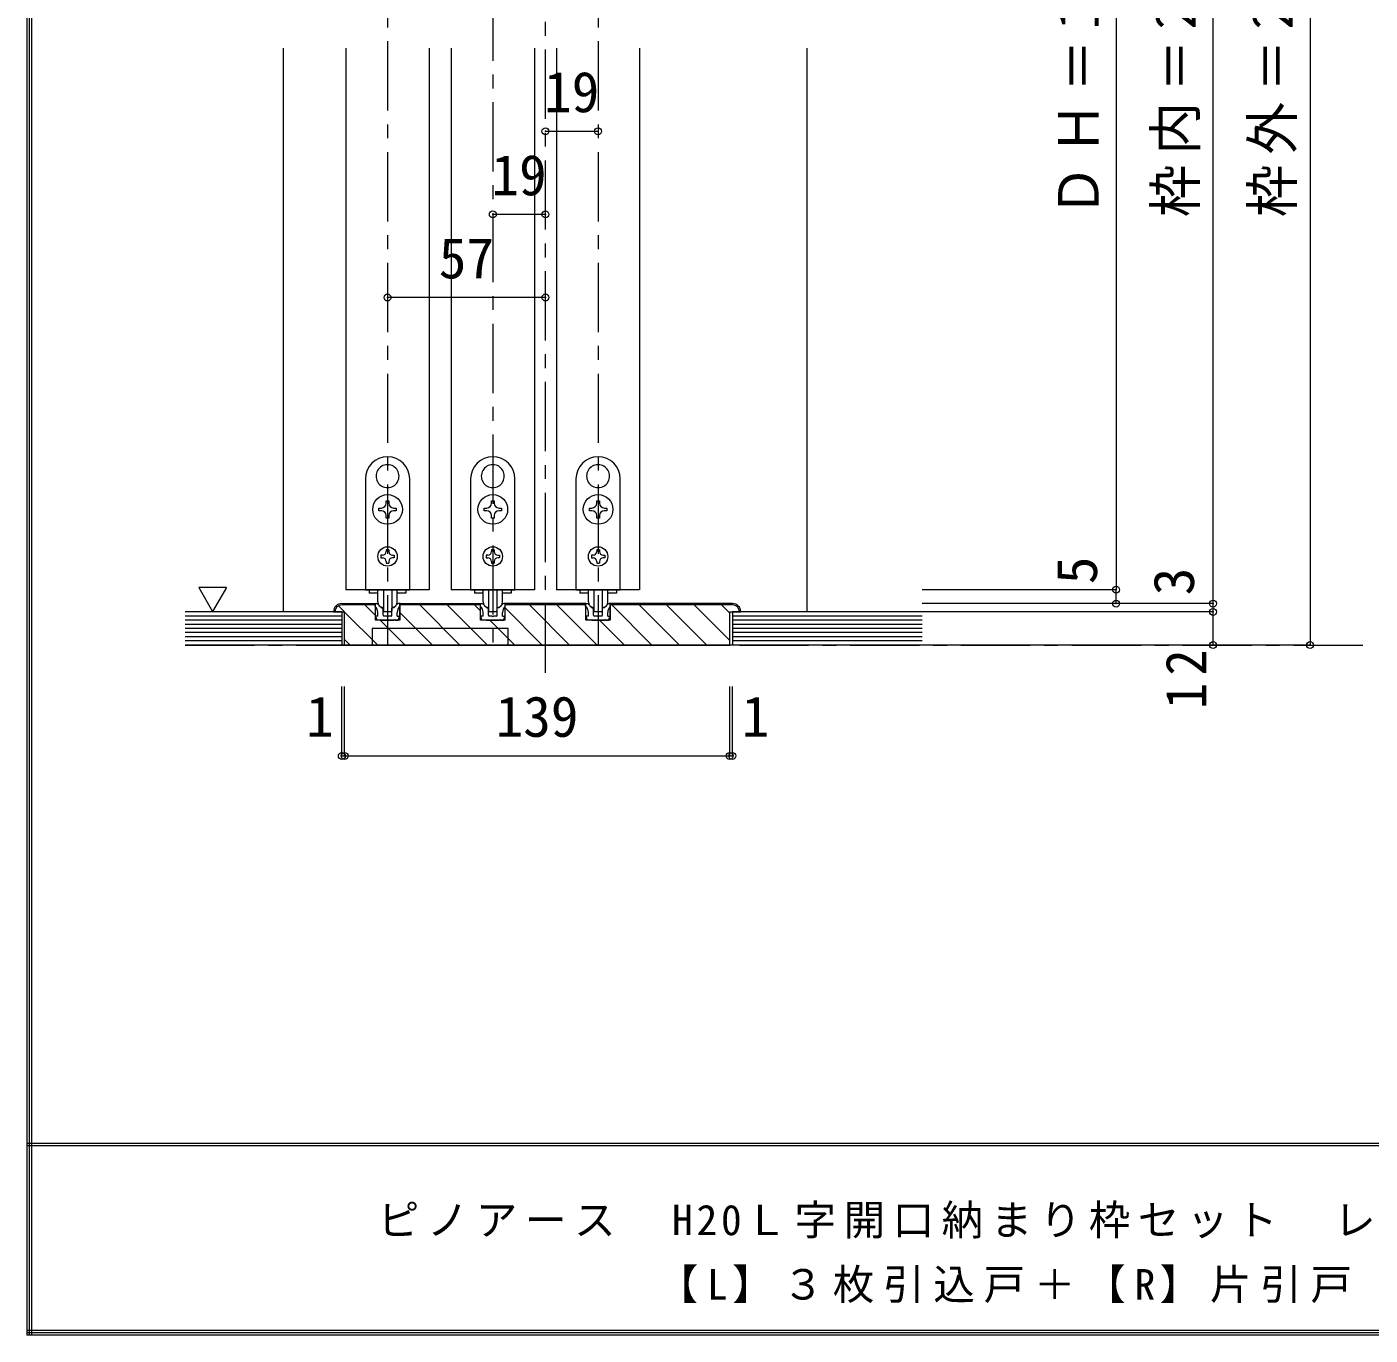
# Model space of a CAD drawing. Units: millimetres at full size, sheet at 1:5. Extents: x -957 to 993, y -689 to 708.
# Drawn here: x -957.2 to -472.3, y -689.1 to -216.7 of the extents above; entities that cross this region are included whole.
import ezdxf
from ezdxf.enums import TextEntityAlignment as Align

# ---------------------------------------------------------------- set-up
doc = ezdxf.new("R2010")
doc.units = ezdxf.units.MM
doc.header["$LTSCALE"] = 5
doc.header["$PDMODE"] = 32
doc.header["$PDSIZE"] = 2.5
doc.linetypes.add('CHAIN1', pattern=[8, 5, -1, 1, -1])
doc.layers.add('0-B_寸法', color=7, linetype='Continuous', lineweight=9)
doc.layers.add('F-1_枠', color=6, linetype='Continuous', lineweight=9)
doc.styles.add('ＭＳ ゴシック', font='')
doc.styles.get('ＭＳ ゴシック').set_extended_font_data('MS Gothic')

msp = doc.modelspace()

# ---------------------------------------------------------------- linework, layer by layer
at = {"layer": '0-B_寸法', "linetype": 'CHAIN1'}
for p, q in [((-770.022, -449.942), (-770.022, 68.058)), ((-827.022, 18.058), (-827.022, -439.942)), ((-751.022, 18.058), (-751.022, -439.942)), ((-789.022, -3.942), (-789.022, -439.942)), ((-900.022, -439.942), (-475.022, -439.942))]:
    msp.add_line(p, q, dxfattribs=at)
at = {"layer": '0-B_寸法'}
for p, q in [((-529.022, -424.942), (-529.022, 10.058)), ((-494.022, 10.058), (-494.022, -439.942)), ((-564.022, -19.942), (-564.022, -419.942)), ((-864.522, -427.942), (-864.522, -224.442)), ((-842.022, -224.442), (-842.022, -419.942)), ((-812.022, -224.442), (-812.022, -419.942)), ((-804.022, -224.442), (-804.022, -419.942)), ((-774.022, -224.442), (-774.022, -419.942)), ((-766.022, -224.442), (-766.022, -419.942)), ((-675.522, -427.942), (-675.522, -224.442)), ((-827.121, -374.793), (-827.022, -374.892)), ((-826.923, -374.793), (-827.022, -374.892)), ((-789.121, -374.793), (-789.022, -374.892)), ((-788.923, -374.793), (-789.022, -374.892)), ((-751.121, -374.793), (-751.022, -374.892)), ((-750.923, -374.793), (-751.022, -374.892)), ((-830.664, -380.931), (-830.529, -380.967)), ((-830.565, -381.102), (-830.529, -380.967)), ((-823.379, -380.931), (-823.514, -380.967)), ((-823.478, -381.102), (-823.514, -380.967)), ((-792.664, -380.931), (-792.529, -380.967)), ((-792.565, -381.102), (-792.529, -380.967)), ((-785.379, -380.931), (-785.514, -380.967)), ((-785.478, -381.102), (-785.514, -380.967)), ((-754.664, -380.931), (-754.529, -380.967)), ((-754.565, -381.102), (-754.529, -380.967)), ((-747.379, -380.931), (-747.514, -380.967)), ((-747.478, -381.102), (-747.514, -380.967)), ((-827.522, -388.742), (-827.522, -387.792)), ((-789.522, -388.742), (-789.522, -387.792)), ((-751.522, -388.742), (-751.522, -387.792)), ((-824.822, -390.442), (-823.872, -390.442)), ((-823.872, -391.442), (-824.822, -391.442)), ((-823.872, -390.442), (-823.872, -391.442)), ((-786.822, -390.442), (-785.872, -390.442)), ((-785.872, -391.442), (-786.822, -391.442)), ((-785.872, -390.442), (-785.872, -391.442)), ((-748.822, -390.442), (-747.872, -390.442)), ((-747.872, -391.442), (-748.822, -391.442)), ((-747.872, -390.442), (-747.872, -391.442)), ((-827.522, -394.092), (-827.522, -393.142)), ((-826.522, -394.092), (-827.522, -394.092)), ((-826.522, -393.142), (-826.522, -394.092)), ((-789.522, -394.092), (-789.522, -393.142)), ((-788.522, -394.092), (-789.522, -394.092)), ((-788.522, -393.142), (-788.522, -394.092)), ((-751.522, -394.092), (-751.522, -393.142)), ((-750.522, -394.092), (-751.522, -394.092)), ((-750.522, -393.142), (-750.522, -394.092)), ((-826.522, -405.542), (-827.522, -405.542)), ((-827.522, -405.542), (-827.522, -406.142)), ((-826.522, -405.542), (-826.522, -406.142)), ((-788.522, -405.542), (-789.522, -405.542)), ((-789.522, -405.542), (-789.522, -406.142)), ((-788.522, -405.542), (-788.522, -406.142)), ((-750.522, -405.542), (-751.522, -405.542)), ((-751.522, -405.542), (-751.522, -406.142)), ((-750.522, -405.542), (-750.522, -406.142)), ((-829.422, -407.442), (-829.422, -408.442)), ((-828.822, -407.442), (-829.422, -407.442)), ((-829.422, -408.442), (-828.822, -408.442)), ((-827.522, -409.742), (-827.522, -410.342)), ((-827.522, -410.342), (-826.522, -410.342)), ((-826.522, -409.742), (-826.522, -410.342)), ((-825.222, -407.442), (-824.622, -407.442)), ((-824.622, -408.442), (-825.222, -408.442)), ((-824.622, -407.442), (-824.622, -408.442)), ((-791.422, -407.442), (-791.422, -408.442)), ((-790.822, -407.442), (-791.422, -407.442)), ((-791.422, -408.442), (-790.822, -408.442)), ((-789.522, -409.742), (-789.522, -410.342)), ((-789.522, -410.342), (-788.522, -410.342)), ((-788.522, -409.742), (-788.522, -410.342)), ((-787.222, -407.442), (-786.622, -407.442)), ((-786.622, -408.442), (-787.222, -408.442)), ((-786.622, -407.442), (-786.622, -408.442)), ((-753.422, -407.442), (-753.422, -408.442)), ((-752.822, -407.442), (-753.422, -407.442)), ((-753.422, -408.442), (-752.822, -408.442)), ((-751.522, -409.742), (-751.522, -410.342)), ((-751.522, -410.342), (-750.522, -410.342)), ((-750.522, -409.742), (-750.522, -410.342)), ((-749.222, -407.442), (-748.622, -407.442)), ((-748.622, -408.442), (-749.222, -408.442)), ((-748.622, -407.442), (-748.622, -408.442)), ((-885.153, -419.129), (-890.153, -427.789)), ((-812.022, -419.942), (-842.022, -419.942)), ((-833.622, -419.942), (-833.622, -421.142)), ((-830.489, -421.142), (-833.622, -421.142)), ((-830.522, -424.363), (-830.522, -419.942)), ((-828.522, -419.942), (-828.522, -427.563)), ((-825.522, -419.942), (-825.522, -427.563)), ((-820.422, -421.142), (-823.554, -421.142)), ((-823.522, -424.363), (-823.522, -419.942)), ((-820.422, -419.942), (-820.422, -421.142)), ((-774.022, -419.942), (-804.022, -419.942)), ((-795.622, -419.942), (-795.622, -421.142)), ((-792.489, -421.142), (-795.622, -421.142)), ((-792.522, -424.363), (-792.522, -419.942)), ((-790.522, -419.942), (-790.522, -427.563)), ((-787.522, -419.942), (-787.522, -427.563)), ((-782.422, -421.142), (-785.554, -421.142)), ((-785.522, -424.363), (-785.522, -419.942)), ((-782.422, -419.942), (-782.422, -421.142)), ((-757.622, -419.942), (-757.622, -421.142)), ((-754.489, -421.142), (-757.622, -421.142)), ((-754.522, -424.363), (-754.522, -419.942)), ((-752.522, -419.942), (-752.522, -427.563)), ((-749.522, -419.942), (-749.522, -427.563)), ((-744.422, -421.142), (-747.554, -421.142)), ((-747.522, -424.363), (-747.522, -419.942)), ((-744.422, -419.942), (-744.422, -421.142)), ((-564.022, -419.942), (-634.022, -419.942)), ((-564.022, -424.942), (-564.022, -419.942)), ((-842.588, -427.942), (-844.76, -425.77)), ((-843.522, -424.942), (-831.422, -424.942)), ((-831.422, -425.442), (-843.522, -425.442)), ((-831.422, -429.209), (-835.189, -425.442)), ((-831.522, -424.942), (-830.979, -424.942)), ((-831.522, -425.942), (-831.522, -424.942)), ((-831.422, -430.942), (-831.422, -424.942)), ((-831.422, -430.942), (-831.422, -425.383)), ((-829.36, -426.354), (-830.625, -425.089)), ((-829.147, -426.442), (-828.822, -426.442)), ((-828.622, -429.142), (-828.622, -426.642)), ((-825.422, -429.142), (-825.422, -426.642)), ((-824.896, -426.442), (-825.222, -426.442)), ((-824.684, -426.354), (-823.418, -425.089)), ((-822.622, -424.942), (-793.422, -424.942)), ((-822.622, -430.942), (-822.622, -424.942)), ((-822.622, -425.383), (-822.622, -430.942)), ((-793.422, -425.442), (-822.622, -425.442)), ((-800.89, -439.942), (-815.39, -425.442)), ((-790.99, -439.942), (-805.49, -425.442)), ((-793.422, -427.611), (-795.591, -425.442)), ((-793.522, -424.942), (-792.979, -424.942)), ((-793.522, -425.942), (-793.522, -424.942)), ((-793.422, -430.942), (-793.422, -424.942)), ((-793.422, -430.942), (-793.422, -425.442)), ((-791.36, -426.354), (-792.625, -425.089)), ((-791.147, -426.442), (-790.822, -426.442)), ((-790.622, -429.142), (-790.622, -426.642)), ((-787.422, -429.142), (-787.422, -426.642)), ((-786.896, -426.442), (-787.222, -426.442)), ((-786.684, -426.354), (-785.418, -425.089)), ((-784.622, -430.942), (-784.622, -424.942)), ((-755.422, -424.942), (-784.622, -424.942)), ((-755.422, -425.442), (-784.622, -425.442)), ((-784.622, -430.942), (-784.622, -425.442)), ((-771.191, -439.942), (-784.622, -426.512)), ((-761.292, -439.942), (-775.792, -425.442)), ((-751.392, -439.942), (-765.892, -425.442)), ((-755.522, -424.942), (-754.979, -424.942)), ((-755.522, -425.942), (-755.522, -424.942)), ((-755.422, -430.942), (-755.422, -424.942)), ((-755.422, -430.942), (-755.422, -425.383)), ((-753.36, -426.354), (-754.625, -425.089)), ((-753.147, -426.442), (-752.822, -426.442)), ((-752.622, -429.142), (-752.622, -426.642)), ((-749.422, -429.142), (-749.422, -426.642)), ((-748.896, -426.442), (-749.222, -426.442)), ((-748.684, -426.354), (-747.418, -425.089)), ((-702.522, -424.942), (-746.622, -424.942)), ((-746.622, -430.942), (-746.622, -424.942)), ((-746.622, -425.383), (-746.622, -430.942)), ((-702.522, -425.442), (-746.622, -425.442)), ((-731.593, -439.942), (-746.093, -425.442)), ((-721.694, -439.942), (-736.194, -425.442)), ((-711.794, -439.942), (-726.294, -425.442)), ((-703.522, -438.315), (-716.395, -425.442)), ((-703.522, -428.416), (-706.495, -425.442)), ((-529.022, -424.942), (-634.022, -424.942)), ((-564.022, -424.942), (-634.022, -424.942)), ((-529.022, -427.942), (-529.022, -424.942)), ((-843.522, -427.942), (-900.022, -427.942)), ((-843.522, -429.442), (-900.022, -429.442)), ((-843.522, -430.942), (-900.022, -430.942)), ((-846.522, -427.942), (-842.522, -427.942)), ((-843.522, -427.942), (-843.522, -439.942)), ((-842.522, -439.942), (-842.522, -427.942)), ((-830.588, -439.942), (-842.522, -428.009)), ((-822.622, -430.942), (-831.422, -430.942)), ((-830.822, -430.942), (-831.308, -429.716)), ((-830.522, -429.442), (-831.122, -429.442)), ((-829.722, -430.942), (-830.822, -430.942)), ((-830.522, -429.442), (-830.522, -428.178)), ((-829.722, -430.942), (-829.522, -430.742)), ((-820.689, -439.942), (-829.689, -430.942)), ((-829.522, -430.742), (-829.322, -430.942)), ((-829.322, -430.942), (-824.722, -430.942)), ((-827.322, -429.442), (-828.322, -429.442)), ((-828.222, -427.863), (-825.822, -427.863)), ((-827.022, -429.742), (-827.322, -429.442)), ((-826.722, -429.442), (-827.022, -429.742)), ((-825.722, -429.442), (-826.722, -429.442)), ((-823.522, -429.442), (-823.522, -428.178)), ((-823.522, -429.442), (-822.922, -429.442)), ((-810.789, -439.942), (-822.622, -428.11)), ((-784.622, -430.942), (-793.422, -430.942)), ((-792.822, -430.942), (-793.308, -429.716)), ((-792.522, -429.442), (-793.122, -429.442)), ((-791.722, -430.942), (-792.822, -430.942)), ((-792.522, -429.442), (-792.522, -428.178)), ((-791.722, -430.942), (-791.522, -430.742)), ((-791.522, -430.742), (-791.322, -430.942)), ((-791.322, -430.942), (-786.722, -430.942)), ((-789.322, -429.442), (-790.322, -429.442)), ((-790.222, -427.863), (-787.822, -427.863)), ((-781.091, -439.942), (-790.091, -430.942)), ((-789.022, -429.742), (-789.322, -429.442)), ((-788.722, -429.442), (-789.022, -429.742)), ((-787.722, -429.442), (-788.722, -429.442)), ((-785.522, -429.442), (-785.522, -428.178)), ((-785.522, -429.442), (-784.922, -429.442)), ((-746.622, -430.942), (-755.422, -430.942)), ((-754.822, -430.942), (-755.308, -429.716)), ((-754.522, -429.442), (-755.122, -429.442)), ((-753.722, -430.942), (-754.822, -430.942)), ((-754.522, -429.442), (-754.522, -428.178)), ((-753.722, -430.942), (-753.522, -430.742)), ((-753.522, -430.742), (-753.322, -430.942)), ((-753.322, -430.942), (-748.722, -430.942)), ((-751.322, -429.442), (-752.322, -429.442)), ((-752.222, -427.863), (-749.822, -427.863)), ((-751.022, -429.742), (-751.322, -429.442)), ((-750.722, -429.442), (-751.022, -429.742)), ((-749.722, -429.442), (-750.722, -429.442)), ((-741.493, -439.942), (-750.493, -430.942)), ((-747.522, -429.442), (-747.522, -428.178)), ((-747.522, -429.442), (-746.922, -429.442)), ((-703.522, -427.942), (-699.522, -427.942)), ((-703.522, -439.942), (-703.522, -427.942)), ((-634.022, -429.442), (-702.522, -429.442)), ((-634.022, -430.942), (-702.522, -430.942)), ((-529.022, -427.942), (-634.022, -427.942)), ((-529.022, -439.942), (-529.022, -427.942)), ((-843.522, -432.442), (-900.022, -432.442)), ((-843.522, -433.942), (-900.022, -433.942)), ((-843.522, -435.442), (-900.022, -435.442)), ((-634.022, -432.442), (-702.522, -432.442)), ((-634.022, -433.942), (-702.522, -433.942)), ((-634.022, -435.442), (-702.522, -435.442)), ((-843.522, -436.942), (-900.022, -436.942)), ((-843.522, -438.442), (-900.022, -438.442)), ((-634.022, -439.942), (-900.022, -439.942)), ((-840.488, -439.942), (-842.522, -437.908)), ((-842.522, -439.942), (-703.522, -439.942)), ((-634.022, -436.942), (-702.522, -436.942)), ((-634.022, -438.442), (-702.522, -438.442)), ((-494.022, -439.942), (-634.022, -439.942))]:
    msp.add_line(p, q, dxfattribs=at)
at = {"layer": '0-B_寸法', "color": 4}
for p, q in [((-770.022, -254.442), (-751.022, -254.442)), ((-770.022, -284.442), (-789.022, -284.442)), ((-770.022, -314.442), (-827.022, -314.442)), ((-843.522, -479.942), (-843.522, -454.942)), ((-842.522, -479.942), (-842.522, -454.942)), ((-703.522, -479.942), (-703.522, -454.942)), ((-702.522, -479.942), (-702.522, -454.942)), ((-843.522, -479.942), (-842.522, -479.942)), ((-842.522, -479.942), (-703.522, -479.942)), ((-703.522, -479.942), (-702.522, -479.942))]:
    msp.add_line(p, q, dxfattribs=at)
at = {"layer": '0-B_寸法'}
for points in [[(-736.022, -224.442), (-736.022, -419.942), (-766.022, -419.942)], [(-835.022, -379.942), (-835.022, -419.942), (-819.022, -419.942), (-819.022, -379.942)], [(-797.022, -379.942), (-797.022, -419.942), (-781.022, -419.942), (-781.022, -379.942)], [(-759.022, -379.942), (-759.022, -419.942), (-743.022, -419.942), (-743.022, -379.942)], [(-827.522, -387.792), (-826.522, -387.792), (-826.522, -388.742)], [(-789.522, -387.792), (-788.522, -387.792), (-788.522, -388.742)], [(-751.522, -387.792), (-750.522, -387.792), (-750.522, -388.742)], [(-829.222, -391.442), (-830.172, -391.442), (-830.172, -390.442), (-829.222, -390.442)], [(-791.222, -391.442), (-792.172, -391.442), (-792.172, -390.442), (-791.222, -390.442)], [(-753.222, -391.442), (-754.172, -391.442), (-754.172, -390.442), (-753.222, -390.442)], [(-885.153, -419.129), (-895.153, -419.129), (-890.153, -427.789)], [(-822.522, -425.942), (-822.522, -424.942), (-823.065, -424.942)], [(-784.522, -425.942), (-784.522, -424.942), (-785.065, -424.942)], [(-746.522, -425.942), (-746.522, -424.942), (-747.065, -424.942)], [(-824.322, -430.942), (-824.522, -430.742), (-824.722, -430.942)], [(-824.322, -430.942), (-823.222, -430.942), (-822.736, -429.716)], [(-786.322, -430.942), (-786.522, -430.742), (-786.722, -430.942)], [(-786.322, -430.942), (-785.222, -430.942), (-784.736, -429.716)], [(-748.322, -430.942), (-748.522, -430.742), (-748.722, -430.942)], [(-748.322, -430.942), (-747.222, -430.942), (-746.736, -429.716)], [(-634.022, -427.942), (-702.522, -427.942), (-702.522, -439.942)], [(-783.522, -439.942), (-783.522, -433.942), (-832.522, -433.942), (-832.522, -439.942)]]:
    msp.add_lwpolyline(points, dxfattribs=at)
for centre, radius in [((-827.022, -390.942), 5.35), ((-789.022, -390.942), 5.35), ((-751.022, -390.942), 5.35), ((-827.022, -407.942), 3.5), ((-789.022, -407.942), 3.5), ((-751.022, -407.942), 3.5)]:
    msp.add_circle(centre, radius, dxfattribs=at)
for centre, radius, start, end in [((-827.022, -379.942), 8, 0, 180), ((-789.022, -379.942), 8, 0, 180), ((-751.022, -379.942), 8, 0, 180), ((-827.022, -378.942), 4.15, 91.3645, 208.6355), ((-827.022, -378.942), 4.15, 331.3645, 88.6355), ((-789.022, -378.942), 4.15, 91.3645, 208.6355), ((-789.022, -378.942), 4.15, 331.3645, 88.6355), ((-751.022, -378.942), 4.15, 91.3645, 208.6355), ((-751.022, -378.942), 4.15, 331.3645, 88.6355), ((-827.022, -378.942), 4.15, 211.3645, 328.6355), ((-789.022, -378.942), 4.15, 211.3645, 328.6355), ((-751.022, -378.942), 4.15, 211.3645, 328.6355), ((-829.222, -388.742), 1.7, 270, 0), ((-829.222, -393.142), 1.7, 0, 90), ((-824.822, -388.742), 1.7, 180, 270), ((-824.822, -393.142), 1.7, 90, 180), ((-791.222, -388.742), 1.7, 270, 0), ((-791.222, -393.142), 1.7, 0, 90), ((-786.822, -388.742), 1.7, 180, 270), ((-786.822, -393.142), 1.7, 90, 180), ((-753.222, -388.742), 1.7, 270, 0), ((-753.222, -393.142), 1.7, 0, 90), ((-748.822, -388.742), 1.7, 180, 270), ((-748.822, -393.142), 1.7, 90, 180), ((-828.822, -406.142), 1.3, 270, 0), ((-825.222, -406.142), 1.3, 180, 270), ((-790.822, -406.142), 1.3, 270, 0), ((-787.222, -406.142), 1.3, 180, 270), ((-752.822, -406.142), 1.3, 270, 0), ((-749.222, -406.142), 1.3, 180, 270), ((-828.822, -409.742), 1.3, 0, 90), ((-825.222, -409.742), 1.3, 90, 180), ((-790.822, -409.742), 1.3, 0, 90), ((-787.222, -409.742), 1.3, 90, 180), ((-752.822, -409.742), 1.3, 0, 90), ((-749.222, -409.742), 1.3, 90, 180), ((-843.522, -427.942), 3, 90, 180), ((-843.522, -427.942), 2.5, 90, 180), ((-833.522, -428.178), 3, 0, 48.19), ((-830.979, -425.442), 0.5, 45, 90), ((-828.522, -424.363), 2, 180, 264.78409), ((-829.147, -426.142), 0.3, 225, 270), ((-828.822, -426.642), 0.2, 360, 90), ((-828.722, -426.554), 0.2, 0, 84.78409), ((-825.322, -426.554), 0.2, 95.21591, 180), ((-825.222, -426.642), 0.2, 90, 180), ((-825.522, -424.363), 2, 275.21591, 0), ((-824.896, -426.142), 0.3, 270, 315), ((-820.522, -428.178), 3, 131.81, 180), ((-823.065, -425.442), 0.5, 90, 135), ((-795.522, -428.178), 3, 0, 48.19), ((-792.979, -425.442), 0.5, 45, 90), ((-790.522, -424.363), 2, 180, 264.78409), ((-791.147, -426.142), 0.3, 225, 270), ((-790.822, -426.642), 0.2, 360, 90), ((-790.722, -426.554), 0.2, 0, 84.78409), ((-787.322, -426.554), 0.2, 95.21591, 180), ((-787.222, -426.642), 0.2, 90, 180), ((-787.522, -424.363), 2, 275.21591, 0), ((-786.896, -426.142), 0.3, 270, 315), ((-782.522, -428.178), 3, 131.81, 180), ((-785.065, -425.442), 0.5, 90, 135), ((-757.522, -428.178), 3, 0, 48.19), ((-754.979, -425.442), 0.5, 45, 90), ((-752.522, -424.363), 2, 180, 264.78409), ((-753.147, -426.142), 0.3, 225, 270), ((-752.822, -426.642), 0.2, 360, 90), ((-752.722, -426.554), 0.2, 0, 84.78409), ((-749.322, -426.554), 0.2, 95.21591, 180), ((-749.222, -426.642), 0.2, 90, 180), ((-749.522, -424.363), 2, 275.21591, 0), ((-748.896, -426.142), 0.3, 270, 315), ((-744.522, -428.178), 3, 131.81, 180), ((-747.065, -425.442), 0.5, 90, 135), ((-702.522, -427.942), 3, 0, 90), ((-702.522, -427.942), 2.5, 0, 90), ((-831.122, -429.642), 0.2, 90, 201.616), ((-828.322, -429.142), 0.3, 180, 270), ((-828.222, -427.563), 0.3, 180, 270), ((-825.822, -427.563), 0.3, 270, 0), ((-825.722, -429.142), 0.3, 270, 360), ((-822.922, -429.642), 0.2, 338.384, 90), ((-793.122, -429.642), 0.2, 90, 201.616), ((-790.322, -429.142), 0.3, 180, 270), ((-790.222, -427.563), 0.3, 180, 270), ((-787.822, -427.563), 0.3, 270, 0), ((-787.722, -429.142), 0.3, 270, 360), ((-784.922, -429.642), 0.2, 338.384, 90), ((-755.122, -429.642), 0.2, 90, 201.616), ((-752.322, -429.142), 0.3, 180, 270), ((-752.222, -427.563), 0.3, 180, 270), ((-749.822, -427.563), 0.3, 270, 0), ((-749.722, -429.142), 0.3, 270, 360), ((-746.922, -429.642), 0.2, 338.384, 90)]:
    msp.add_arc(centre, radius, start, end, dxfattribs=at)
for p in [(-770.022, -254.442), (-751.022, -254.442), (-789.022, -284.442), (-770.022, -284.442), (-827.022, -314.442), (-770.022, -314.442), (-564.022, -419.942), (-564.022, -424.942), (-529.022, -424.942), (-529.022, -427.942), (-529.022, -439.942), (-494.022, -439.942), (-843.522, -479.942), (-842.522, -479.942), (-703.522, -479.942), (-702.522, -479.942)]:
    msp.add_point(p, dxfattribs=at)
at = {"layer": 'F-1_枠'}
for p, q in [((-957.218, 707.602), (-957.218, -689.065)), ((-956.385, 707.602), (-956.385, -689.065)), ((-955.551, 707.602), (-955.551, -689.065)), ((992.782, -619.898), (-957.218, -619.898)), ((992.782, -620.731), (-957.218, -620.731)), ((992.782, -687.398), (-957.218, -687.398)), ((992.782, -688.231), (-957.218, -688.231)), ((992.782, -689.065), (-957.218, -689.065))]:
    msp.add_line(p, q, dxfattribs=at)

# ---------------------------------------------------------------- texts
at = {"layer": '0-B_寸法', "style": 'ＭＳ ゴシック'}
for s, p in [('19', (-770.522, -251.942)), ('19', (-789.522, -281.942)), ('57', (-808.522, -311.942)), ('1', (-856.423, -477.442)), ('139', (-788.022, -477.442)), ('1', (-699.128, -477.442))]:
    msp.add_text(s, height=14.66, dxfattribs=at).set_placement(p, align=Align.BOTTOM_LEFT)
for s, p in [('5', (-566.522, -417.942)), ('3', (-531.522, -421.942))]:
    msp.add_text(s, height=14.66, rotation=90, dxfattribs=at).set_placement(p, align=Align.BOTTOM_LEFT)
at = {"layer": '0-B_寸法', "char_height": 14.66, "attachment_point": 7, "rotation": 90, "style": 'ＭＳ ゴシック'}
for s, insert in [('\\T1.19;\\W0.95;ＤＨ＝1,983', (-566.522, -285.451)), ('\\T1.19;\\W0.95;枠内＝2,002', (-531.522, -285.451)), ('\\T1.19;\\W0.95;枠外＝2,047', (-496.522, -285.451)), ('\\T1.27;\\W0.95;12', (-531.522, -462.986))]:
    msp.add_mtext(s, dxfattribs=dict(at, insert=insert))
at = {"layer": '0-B_寸法', "char_height": 11, "attachment_point": 7, "style": 'ＭＳ ゴシック'}
for s, insert in [('\\T1.18;ピノアース\u3000H20Ｌ字開口納まり枠セット\u3000レールタイプ\u3000調整枠\u3000敷居Ｑ型', (-830.551, -655.731)), ('\\T1.21;【L】３枚引込戸＋【R】片引戸\u3000枠外H2,047', (-729.845, -679.065))]:
    msp.add_mtext(s, dxfattribs=dict(at, insert=insert))

doc.saveas('drawing.dxf')
